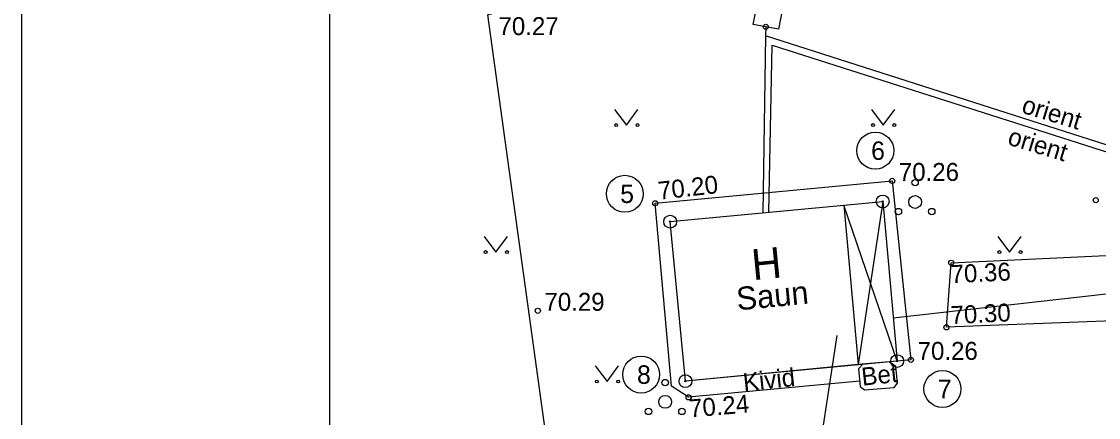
# Model space of a CAD drawing. Extents: x 634462 to 634756, y 6461559 to 6462223.
# Drawn here: x 634527.28 to 634569.21, y 6461912.64 to 6461928.08 of the extents above; entities that cross this region are included whole.
import ezdxf

# ---------------------------------------------------------------- set-up
doc = ezdxf.new("R2010")
doc.units = 0
for name, color, linetype in [('ABIJOONIS', 7, 'Continuous'), ('HALJASTUS', 7, 'Continuous'), ('HOONE', 7, 'Continuous'), ('HOONEDET', 7, 'Continuous'), ('KOORDPUNKT', 7, 'Continuous'), ('KORGUS-EH2000', 7, 'Continuous'), ('KTRASS', 7, 'Continuous'), ('MOOTPIIR', 7, 'Continuous'), ('MPKAABEL', 7, 'Continuous'), ('PUU', 7, 'Continuous'), ('TEE', 7, 'Continuous'), ('VORMISTUS', 7, 'Continuous'), ('VTRASS', 7, 'Continuous')]:
    doc.layers.add(name, color=color, linetype=linetype)

msp = doc.modelspace()

# ---------------------------------------------------------------- linework, layer by layer
at = {"layer": 'ABIJOONIS'}
msp.add_lwpolyline([(634552.533, 6461920.274), (634560.806, 6461921.058), (634561.37, 6461914.835), (634553.127, 6461914.052)], close=True, dxfattribs=at)
for centre in [(634560.519, 6461923.04), (634550.767, 6461921.359), (634551.403, 6461914.308), (634563.133, 6461913.747)]:
    msp.add_circle(centre, 0.72, dxfattribs=at)
at = {"layer": 'HALJASTUS'}
for p, q in [((634550.368, 6461924.646), (634550.831, 6461924.039)), ((634550.831, 6461924.039), (634551.277, 6461924.646)), ((634560.368, 6461924.646), (634560.831, 6461924.039)), ((634560.831, 6461924.039), (634561.277, 6461924.646)), ((634545.286, 6461919.694), (634545.749, 6461919.088)), ((634545.749, 6461919.088), (634546.195, 6461919.694)), ((634565.286, 6461919.694), (634565.749, 6461919.088)), ((634565.749, 6461919.088), (634566.195, 6461919.694)), ((634549.614, 6461914.646), (634550.077, 6461914.039)), ((634550.077, 6461914.039), (634550.523, 6461914.646))]:
    msp.add_line(p, q, dxfattribs=at)
for centre in [(634550.43, 6461924.039), (634551.259, 6461924.039), (634560.43, 6461924.039), (634561.259, 6461924.039), (634545.348, 6461919.088), (634546.177, 6461919.088), (634565.348, 6461919.088), (634566.177, 6461919.088), (634549.676, 6461914.039), (634550.505, 6461914.039)]:
    msp.add_circle(centre, 0.055, dxfattribs=at)
at = {"layer": 'HOONE'}
msp.add_lwpolyline([(634559.297, 6461920.921), (634560.806, 6461921.058), (634561.37, 6461914.835), (634559.851, 6461914.697)], dxfattribs=at)
msp.add_lwpolyline([(634552.533, 6461920.274), (634559.297, 6461920.921), (634559.851, 6461914.697), (634553.127, 6461914.052)], close=True, dxfattribs=at)
at = {"layer": 'HOONEDET'}
for p, q in [((634560.806, 6461921.058), (634559.851, 6461914.697)), ((634561.37, 6461914.835), (634559.297, 6461920.921))]:
    msp.add_line(p, q, dxfattribs=at)
for points in [[(634559.914, 6461914.046), (634553.252, 6461913.422), (634552.588, 6461913.854), (634551.953, 6461920.989), (634561.175, 6461921.861), (634561.907, 6461914.883), (634561.37, 6461914.835)], [(634546.986, 6461909.77), (634558.108, 6461909.77), (634559.032, 6461915.837)], [(634560.031, 6461914.713), (634559.866, 6461914.539), (634559.933, 6461913.845), (634560.094, 6461913.713), (634561.256, 6461913.81), (634561.387, 6461913.976), (634561.322, 6461914.623), (634561.06, 6461914.807)]]:
    msp.add_lwpolyline(points, dxfattribs=at)
at = {"layer": 'KOORDPUNKT'}
for centre, radius in [((634560.806, 6461921.058), 0.25), ((634560.806, 6461921.058), 0.025), ((634560.806, 6461921.058), 0.0221), ((634560.806, 6461921.058), 0.0191), ((634560.806, 6461921.058), 0.0161), ((634560.806, 6461921.058), 0.0132), ((634560.806, 6461921.058), 0.0102), ((634560.806, 6461921.058), 0.00726), ((634560.806, 6461921.058), 0.0043), ((634552.533, 6461920.274), 0.25), ((634552.533, 6461920.274), 0.025), ((634552.533, 6461920.274), 0.0221), ((634552.533, 6461920.274), 0.0191), ((634552.533, 6461920.274), 0.0161), ((634552.533, 6461920.274), 0.0132), ((634552.533, 6461920.274), 0.0102), ((634552.533, 6461920.274), 0.00726), ((634552.533, 6461920.274), 0.0043), ((634561.37, 6461914.835), 0.25), ((634561.37, 6461914.835), 0.025), ((634561.37, 6461914.835), 0.0221), ((634561.37, 6461914.835), 0.0191), ((634561.37, 6461914.835), 0.0161), ((634561.37, 6461914.835), 0.0132), ((634561.37, 6461914.835), 0.0102), ((634561.37, 6461914.835), 0.00726), ((634561.37, 6461914.835), 0.0043), ((634553.127, 6461914.052), 0.25), ((634553.127, 6461914.052), 0.025), ((634553.127, 6461914.052), 0.0221), ((634553.127, 6461914.052), 0.0191), ((634553.127, 6461914.052), 0.0161), ((634553.127, 6461914.052), 0.0132), ((634553.127, 6461914.052), 0.0102), ((634553.127, 6461914.052), 0.00726), ((634553.127, 6461914.052), 0.0043)]:
    msp.add_circle(centre, radius, dxfattribs=at)
at = {"layer": 'KORGUS-EH2000'}
for centre in [(634556.253, 6461927.868), (634561.175, 6461921.861), (634551.953, 6461920.989), (634569.102, 6461921.109), (634563.476, 6461918.668), (634547.377, 6461916.796), (634563.287, 6461916.152), (634561.907, 6461914.883), (634553.252, 6461913.422)]:
    msp.add_circle(centre, 0.1, dxfattribs=at)
at = {"layer": 'KTRASS'}
msp.add_line((634598.876, 6461913.859), (634556.247, 6461927.515), dxfattribs=at)
msp.add_lwpolyline([(634556.147, 6461929.934), (634557.128, 6461929.742), (634556.744, 6461927.772), (634555.762, 6461927.964)], close=True, dxfattribs=at)
msp.add_lwpolyline([(634556.253, 6461927.868), (634556.247, 6461927.515), (634556.134, 6461920.619)], dxfattribs=at)
at = {"layer": 'MOOTPIIR'}
msp.add_lwpolyline([(634548.392, 6461906.902), (634545.427, 6461928.334), (634551.117, 6461930.128), (634552.71, 6461931.461), (634551.625, 6461951.215), (634561.731, 6461953.655), (634565.518, 6461952.706), (634570.01, 6461948.57), (634591.687, 6461945.872), (634604.138, 6461970.216), (634605.582, 6461969.663), (634608.372, 6461968.216), (634609.061, 6461957.597), (634621.575, 6461957.596), (634635.497, 6461854.637), (634589.478, 6461851.51), (634588.313, 6461857.155), (634588.36, 6461863.238), (634584.107, 6461901.843), (634577.713, 6461904.84), (634548.568, 6461903.29)], close=True, dxfattribs=at)
at = {"layer": 'MPKAABEL'}
msp.add_lwpolyline([(634583.617, 6461927.548), (634583.949, 6461926.949), (634581.719, 6461918.827), (634561.218, 6461916.513)], dxfattribs=at)
at = {"layer": 'PUU'}
for centre, radius in [((634562.068, 6461921.791), 0.125), ((634562.068, 6461921.041), 0.25), ((634561.418, 6461920.666), 0.125), ((634562.718, 6461920.666), 0.125), ((634552.338, 6461913.996), 0.125), ((634552.338, 6461913.246), 0.25), ((634551.688, 6461912.871), 0.125), ((634552.988, 6461912.871), 0.125)]:
    msp.add_circle(centre, radius, dxfattribs=at)
at = {"layer": 'TEE'}
msp.add_lwpolyline([(634589.82, 6461908.621), (634587.272, 6461907.322), (634584.298, 6461912.213), (634577.997, 6461916.721), (634563.287, 6461916.152), (634563.476, 6461918.668), (634575.525, 6461919.236), (634582.527, 6461922.606), (634585.306, 6461926.904), (634587.916, 6461934.026), (634592.332, 6461944.806), (634597.301, 6461954.363), (634602.82, 6461964.504), (634605.582, 6461969.663)], dxfattribs=at)
at = {"layer": 'VORMISTUS'}
for points in [[(634527.278, 6461981.697), (634527.278, 6461833.197), (634737.278, 6461833.197), (634737.278, 6461981.697)], [(634539.278, 6461836.722), (634539.278, 6461978.172), (634733.778, 6461978.172), (634733.778, 6461836.722)]]:
    msp.add_lwpolyline(points, close=True, dxfattribs=at)
at = {"layer": 'VTRASS'}
msp.add_lwpolyline([(634556.371, 6461920.641), (634556.503, 6461927.152), (634598.911, 6461913.599)], dxfattribs=at)

# ---------------------------------------------------------------- texts
at = {"layer": 'ABIJOONIS'}
for s, p in [('6', (634560.357, 6461922.68)), ('5', (634550.587, 6461920.999)), ('8', (634551.241, 6461913.948)), ('7', (634562.953, 6461913.387))]:
    msp.add_text(s, height=0.72, dxfattribs=at).set_placement(p)
at = {"layer": 'HOONE'}
for s, height, p in [('H', 1.2, (634555.76, 6461917.989)), ('Saun', 0.9, (634555.155, 6461916.81))]:
    msp.add_text(s, height=height, rotation=5.5, dxfattribs=at).set_placement(p)
at = {"layer": 'HOONEDET'}
for s, p in [('Kivid', (634555.407, 6461913.654)), ('Bet', (634560.017, 6461913.873))]:
    msp.add_text(s, height=0.7, rotation=6.095, dxfattribs=at).set_placement(p)
at = {"layer": 'KORGUS-EH2000'}
for s, p in [('70.27', (634545.848, 6461927.545)), (' 70.26', (634561.175, 6461921.861)), (' 70.29', (634547.377, 6461916.796)), (' 70.26', (634561.907, 6461914.883))]:
    msp.add_text(s, height=0.7, dxfattribs=at).set_placement(p)
for s, rotation, p in [(' 70.20', 6.4735, (634551.843, 6461921.095)), (' 70.36', 2.6726, (634563.208, 6461917.861)), (' 70.30', 2.7808, (634563.206, 6461916.261)), (' 70.24', 4.9245, (634553.041, 6461912.611))]:
    msp.add_text(s, height=0.7, rotation=rotation, dxfattribs=at).set_placement(p)
at = {"layer": 'KTRASS'}
msp.add_text('orient', height=0.7, rotation=343.1296, dxfattribs=at).set_placement((634566.175, 6461924.531))
at = {"layer": 'VTRASS'}
msp.add_text('orient', height=0.7, rotation=343.1296, dxfattribs=at).set_placement((634565.63, 6461923.292))

doc.saveas('drawing.dxf')
